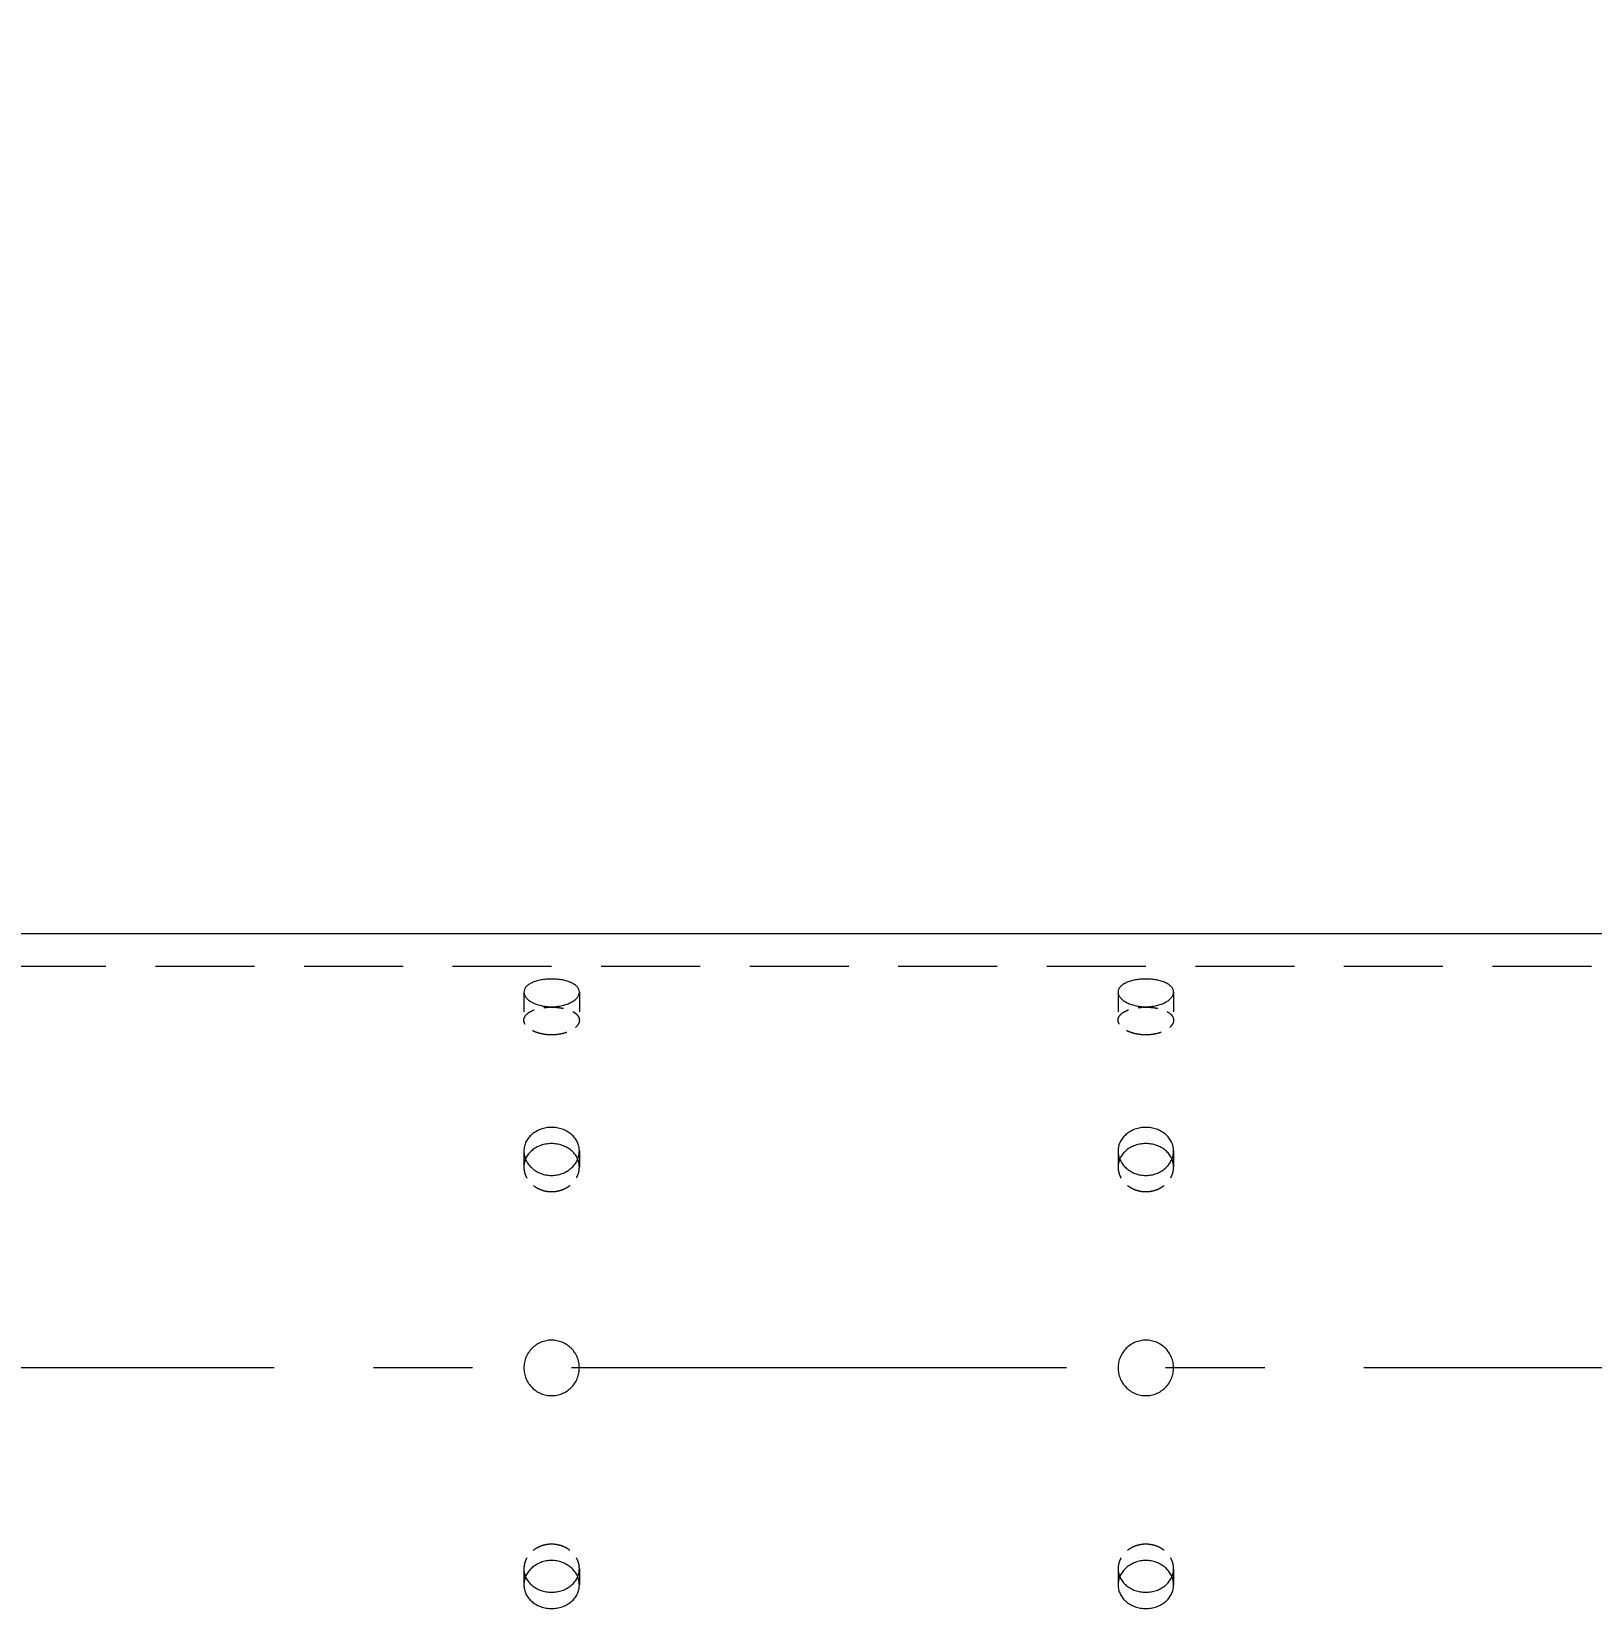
# Model space of a CAD drawing. Header units: millimetres. Extents: x -46397 to 283259, y -8690 to 23983.
# Drawn here: x 159740.6 to 160134.4, y 355.5 to 753.6 of the extents above; entities that cross this region are included whole.
import ezdxf
from ezdxf import colors
from ezdxf.entities.mleader import LeaderData, LeaderLine
from ezdxf.math import Vec2, Vec3

# ---------------------------------------------------------------- set-up
doc = ezdxf.new("R2010")
doc.units = ezdxf.units.MM
doc.linetypes.add('CENTER', pattern=[2, 1.25, -0.25, 0.25, -0.25])
doc.linetypes.add('HIDDENX2', pattern=[0.75, 0.5, -0.25])
doc.layers.add('DUONGTAM', color=1, linetype='CENTER', lineweight=0)
doc.layers.add('flashshoot', color=7, linetype='Continuous')
doc.styles.get("Standard").update_dxf_attribs({"font": 'isocp.shx', "width": 0.8})

# ---------------------------------------------------------------- blocks, each defined once
blk = doc.blocks.new('_Dot')
at = {"color": 0, "linetype": 'ByBlock', "lineweight": -2}
blk.add_line((-0.5, 0), (-1, 0), dxfattribs=at)
at = {"color": 0, "linetype": 'ByBlock', "const_width": 0.5}
blk.add_lwpolyline([(-0.25, 0, 1), (0.25, 0, 1)], format="xyb", close=True, dxfattribs=at)
blk = doc.blocks.new('A$C90275d84')
at = {"color": 2, "linetype": 'Continuous', "lineweight": 0, "ltscale": 10}
blk.add_line((-109.55, 1960), (-109.55, -3000), dxfattribs=at)
at = {"color": 1, "linetype": 'HIDDENX2', "lineweight": 0, "ltscale": 50}
blk.add_line((-101.37, 1960), (-101.37, -3000), dxfattribs=at)
at = {"color": 1, "linetype": 'HIDDENX2', "lineweight": 0, "ltscale": 10}
for p, q in [((-94.87, 1067), (-87.79, 1067)), ((-54.77, 1067), (-50.68, 1067)), ((50.68, 1067), (54.77, 1067)), ((-94.87, 1053), (-87.79, 1053)), ((-54.77, 1053), (-50.68, 1053)), ((50.68, 1053), (54.77, 1053)), ((-94.87, 917), (-87.79, 917)), ((-54.77, 917), (-50.68, 917)), ((50.68, 917), (54.77, 917)), ((-94.87, 903), (-87.79, 903)), ((-54.77, 903), (-50.68, 903)), ((50.68, 903), (54.77, 903))]:
    blk.add_line(p, q, dxfattribs=at)
at = {"color": 2, "linetype": 'Continuous', "lineweight": 0, "ltscale": 10}
for points, knots in [([(-91.18, 1060), (-91.18, 1059.56), (-91.2, 1059.11), (-91.3, 1058.2), (-91.38, 1057.75), (-91.57, 1056.89), (-91.69, 1056.48), (-91.98, 1055.71), (-92.13, 1055.36), (-92.47, 1054.74), (-92.66, 1054.45), (-93.06, 1053.93), (-93.28, 1053.71), (-93.73, 1053.35), (-93.96, 1053.22), (-94.42, 1053.04), (-94.65, 1053), (-95.09, 1053), (-95.32, 1053.04), (-95.76, 1053.22), (-95.98, 1053.35), (-96.39, 1053.71), (-96.59, 1053.93), (-96.94, 1054.45), (-97.11, 1054.74), (-97.39, 1055.36), (-97.53, 1055.71), (-97.76, 1056.48), (-97.86, 1056.89), (-98.02, 1057.75), (-98.08, 1058.2), (-98.16, 1059.11), (-98.18, 1059.56), (-98.18, 1060.44), (-98.16, 1060.89), (-98.08, 1061.8), (-98.02, 1062.25), (-97.86, 1063.11), (-97.76, 1063.52), (-97.53, 1064.29), (-97.39, 1064.64), (-97.11, 1065.26), (-96.94, 1065.55), (-96.59, 1066.07), (-96.39, 1066.29), (-95.98, 1066.65), (-95.76, 1066.78), (-95.32, 1066.96), (-95.09, 1067), (-94.65, 1067), (-94.42, 1066.96), (-93.96, 1066.78), (-93.73, 1066.65), (-93.28, 1066.29), (-93.06, 1066.07), (-92.66, 1065.55), (-92.47, 1065.26), (-92.13, 1064.64), (-91.98, 1064.29), (-91.69, 1063.52), (-91.57, 1063.11), (-91.38, 1062.25), (-91.3, 1061.8), (-91.2, 1060.89), (-91.18, 1060.44), (-91.18, 1060)], [0, 0, 0, 0, 1.318789, 1.318789, 2.637578, 2.637578, 3.956368, 3.956368, 5.275157, 5.275157, 6.593945, 6.593945, 7.912734, 7.912734, 9.231522, 9.231522, 10.550311, 10.550311, 11.869099, 11.869099, 13.187888, 13.187888, 14.506676, 14.506676, 15.825465, 15.825465, 17.144254, 17.144254, 18.463043, 18.463043, 19.781833, 19.781833, 21.100622, 21.100622, 22.419411, 22.419411, 23.7382, 23.7382, 25.05699, 25.05699, 26.375779, 26.375779, 27.694567, 27.694567, 29.013356, 29.013356, 30.332144, 30.332144, 31.650933, 31.650933, 32.969721, 32.969721, 34.28851, 34.28851, 35.607298, 35.607298, 36.926087, 36.926087, 38.244876, 38.244876, 39.563665, 39.563665, 40.882454, 40.882454, 42.201244, 42.201244, 42.201244, 42.201244]), ([(-48.6, 1060), (-48.6, 1059.56), (-48.64, 1059.11), (-48.8, 1058.2), (-48.92, 1057.75), (-49.24, 1056.89), (-49.44, 1056.48), (-49.9, 1055.71), (-50.16, 1055.36), (-50.71, 1054.74), (-51.02, 1054.45), (-51.7, 1053.93), (-52.06, 1053.71), (-52.82, 1053.35), (-53.21, 1053.22), (-54, 1053.04), (-54.39, 1053), (-55.16, 1053), (-55.55, 1053.04), (-56.33, 1053.22), (-56.71, 1053.35), (-57.45, 1053.71), (-57.8, 1053.93), (-58.45, 1054.45), (-58.74, 1054.74), (-59.27, 1055.36), (-59.51, 1055.71), (-59.94, 1056.48), (-60.13, 1056.89), (-60.43, 1057.75), (-60.54, 1058.2), (-60.69, 1059.11), (-60.73, 1059.56), (-60.73, 1060.44), (-60.69, 1060.89), (-60.54, 1061.8), (-60.43, 1062.25), (-60.13, 1063.11), (-59.94, 1063.52), (-59.51, 1064.29), (-59.27, 1064.64), (-58.74, 1065.26), (-58.45, 1065.55), (-57.8, 1066.07), (-57.45, 1066.29), (-56.71, 1066.65), (-56.33, 1066.78), (-55.55, 1066.96), (-55.16, 1067), (-54.39, 1067), (-54, 1066.96), (-53.21, 1066.78), (-52.82, 1066.65), (-52.06, 1066.29), (-51.7, 1066.07), (-51.02, 1065.55), (-50.71, 1065.26), (-50.16, 1064.64), (-49.9, 1064.29), (-49.44, 1063.52), (-49.24, 1063.11), (-48.92, 1062.25), (-48.8, 1061.8), (-48.64, 1060.89), (-48.6, 1060.44), (-48.6, 1060)], [0, 0, 0, 0, 1.318789, 1.318789, 2.637578, 2.637578, 3.956368, 3.956368, 5.275157, 5.275157, 6.593945, 6.593945, 7.912734, 7.912734, 9.231522, 9.231522, 10.550311, 10.550311, 11.869099, 11.869099, 13.187888, 13.187888, 14.506676, 14.506676, 15.825465, 15.825465, 17.144254, 17.144254, 18.463043, 18.463043, 19.781833, 19.781833, 21.100622, 21.100622, 22.419411, 22.419411, 23.7382, 23.7382, 25.05699, 25.05699, 26.375779, 26.375779, 27.694567, 27.694567, 29.013356, 29.013356, 30.332144, 30.332144, 31.650933, 31.650933, 32.969721, 32.969721, 34.28851, 34.28851, 35.607298, 35.607298, 36.926087, 36.926087, 38.244876, 38.244876, 39.563665, 39.563665, 40.882454, 40.882454, 42.201244, 42.201244, 42.201244, 42.201244]), ([(-7, 1060), (-7, 1060.44), (-6.96, 1060.89), (-6.78, 1061.8), (-6.65, 1062.25), (-6.29, 1063.11), (-6.07, 1063.52), (-5.55, 1064.29), (-5.26, 1064.64), (-4.64, 1065.26), (-4.29, 1065.55), (-3.52, 1066.07), (-3.11, 1066.29), (-2.25, 1066.65), (-1.8, 1066.78), (-0.89, 1066.96), (-0.44, 1067), (0.44, 1067), (0.89, 1066.96), (1.8, 1066.78), (2.25, 1066.65), (3.11, 1066.29), (3.52, 1066.07), (4.29, 1065.55), (4.64, 1065.26), (5.26, 1064.64), (5.55, 1064.29), (6.07, 1063.52), (6.29, 1063.11), (6.65, 1062.25), (6.78, 1061.8), (6.96, 1060.89), (7, 1060.44), (7, 1059.56), (6.96, 1059.11), (6.78, 1058.2), (6.65, 1057.75), (6.29, 1056.89), (6.07, 1056.48), (5.55, 1055.71), (5.26, 1055.36), (4.64, 1054.74), (4.29, 1054.45), (3.52, 1053.93), (3.11, 1053.71), (2.25, 1053.35), (1.8, 1053.22), (0.89, 1053.04), (0.44, 1053), (-0.44, 1053), (-0.89, 1053.04), (-1.8, 1053.22), (-2.25, 1053.35), (-3.11, 1053.71), (-3.52, 1053.93), (-4.29, 1054.45), (-4.64, 1054.74), (-5.26, 1055.36), (-5.55, 1055.71), (-6.07, 1056.48), (-6.29, 1056.89), (-6.65, 1057.75), (-6.78, 1058.2), (-6.96, 1059.11), (-7, 1059.56), (-7, 1060)], [0, 0, 0, 0, 1.318789, 1.318789, 2.637578, 2.637578, 3.956368, 3.956368, 5.275157, 5.275157, 6.593945, 6.593945, 7.912734, 7.912734, 9.231522, 9.231522, 10.550311, 10.550311, 11.869099, 11.869099, 13.187888, 13.187888, 14.506676, 14.506676, 15.825465, 15.825465, 17.144254, 17.144254, 18.463043, 18.463043, 19.781833, 19.781833, 21.100622, 21.100622, 22.419411, 22.419411, 23.7382, 23.7382, 25.05699, 25.05699, 26.375779, 26.375779, 27.694567, 27.694567, 29.013356, 29.013356, 30.332144, 30.332144, 31.650933, 31.650933, 32.969721, 32.969721, 34.28851, 34.28851, 35.607298, 35.607298, 36.926087, 36.926087, 38.244876, 38.244876, 39.563665, 39.563665, 40.882454, 40.882454, 42.201244, 42.201244, 42.201244, 42.201244]), ([(48.6, 1060), (48.6, 1060.44), (48.64, 1060.89), (48.8, 1061.8), (48.92, 1062.25), (49.24, 1063.11), (49.44, 1063.52), (49.9, 1064.29), (50.16, 1064.64), (50.71, 1065.26), (51.02, 1065.55), (51.7, 1066.07), (52.06, 1066.29), (52.82, 1066.65), (53.21, 1066.78), (54, 1066.96), (54.39, 1067), (55.16, 1067), (55.55, 1066.96), (56.33, 1066.78), (56.71, 1066.65), (57.45, 1066.29), (57.8, 1066.07), (58.45, 1065.55), (58.74, 1065.26), (59.27, 1064.64), (59.51, 1064.29), (59.94, 1063.52), (60.13, 1063.11), (60.43, 1062.25), (60.54, 1061.8), (60.69, 1060.89), (60.73, 1060.44), (60.73, 1059.56), (60.69, 1059.11), (60.54, 1058.2), (60.43, 1057.75), (60.13, 1056.89), (59.94, 1056.48), (59.51, 1055.71), (59.27, 1055.36), (58.74, 1054.74), (58.45, 1054.45), (57.8, 1053.93), (57.45, 1053.71), (56.71, 1053.35), (56.33, 1053.22), (55.55, 1053.04), (55.16, 1053), (54.39, 1053), (54, 1053.04), (53.21, 1053.22), (52.82, 1053.35), (52.06, 1053.71), (51.7, 1053.93), (51.02, 1054.45), (50.71, 1054.74), (50.16, 1055.36), (49.9, 1055.71), (49.44, 1056.48), (49.24, 1056.89), (48.92, 1057.75), (48.8, 1058.2), (48.64, 1059.11), (48.6, 1059.56), (48.6, 1060)], [0, 0, 0, 0, 1.318789, 1.318789, 2.637578, 2.637578, 3.956368, 3.956368, 5.275157, 5.275157, 6.593945, 6.593945, 7.912734, 7.912734, 9.231522, 9.231522, 10.550311, 10.550311, 11.869099, 11.869099, 13.187888, 13.187888, 14.506676, 14.506676, 15.825465, 15.825465, 17.144254, 17.144254, 18.463043, 18.463043, 19.781833, 19.781833, 21.100622, 21.100622, 22.419411, 22.419411, 23.7382, 23.7382, 25.05699, 25.05699, 26.375779, 26.375779, 27.694567, 27.694567, 29.013356, 29.013356, 30.332144, 30.332144, 31.650933, 31.650933, 32.969721, 32.969721, 34.28851, 34.28851, 35.607298, 35.607298, 36.926087, 36.926087, 38.244876, 38.244876, 39.563665, 39.563665, 40.882454, 40.882454, 42.201244, 42.201244, 42.201244, 42.201244]), ([(-52.72, 1066.59), (-52.81, 1066.55), (-52.9, 1066.51), (-53.36, 1066.29), (-53.71, 1066.07), (-54.35, 1065.55), (-54.65, 1065.26), (-55.17, 1064.64), (-55.42, 1064.29), (-55.85, 1063.52), (-56.03, 1063.11), (-56.33, 1062.25), (-56.44, 1061.8), (-56.59, 1060.89), (-56.63, 1060.44), (-56.63, 1059.56), (-56.59, 1059.11), (-56.44, 1058.2), (-56.33, 1057.75), (-56.03, 1056.89), (-55.85, 1056.48), (-55.42, 1055.71), (-55.17, 1055.36), (-54.65, 1054.74), (-54.35, 1054.45), (-53.71, 1053.93), (-53.36, 1053.71), (-52.9, 1053.49), (-52.81, 1053.45), (-52.72, 1053.41)], [12.868165, 12.868165, 12.868165, 12.868165, 13.188536, 13.188536, 14.507389, 14.507389, 15.826243, 15.826243, 17.145097, 17.145097, 18.463951, 18.463951, 19.782805, 19.782805, 21.10166, 21.10166, 22.420514, 22.420514, 23.739368, 23.739368, 25.058222, 25.058222, 26.377077, 26.377077, 27.69593, 27.69593, 29.014783, 29.014783, 29.335155, 29.335155, 29.335155, 29.335155]), ([(52.72, 1053.41), (52.81, 1053.45), (52.9, 1053.49), (53.36, 1053.71), (53.71, 1053.93), (54.35, 1054.45), (54.65, 1054.74), (55.17, 1055.36), (55.42, 1055.71), (55.85, 1056.48), (56.03, 1056.89), (56.33, 1057.75), (56.44, 1058.2), (56.59, 1059.11), (56.63, 1059.56), (56.63, 1060.44), (56.59, 1060.89), (56.44, 1061.8), (56.33, 1062.25), (56.03, 1063.11), (55.85, 1063.52), (55.42, 1064.29), (55.17, 1064.64), (54.65, 1065.26), (54.35, 1065.55), (53.71, 1066.07), (53.36, 1066.29), (52.9, 1066.51), (52.81, 1066.55), (52.72, 1066.59)], [12.868165, 12.868165, 12.868165, 12.868165, 13.188536, 13.188536, 14.507389, 14.507389, 15.826243, 15.826243, 17.145097, 17.145097, 18.463951, 18.463951, 19.782805, 19.782805, 21.10166, 21.10166, 22.420514, 22.420514, 23.739368, 23.739368, 25.058222, 25.058222, 26.377077, 26.377077, 27.69593, 27.69593, 29.014783, 29.014783, 29.335155, 29.335155, 29.335155, 29.335155]), ([(-91.18, 910), (-91.18, 909.56), (-91.2, 909.11), (-91.3, 908.2), (-91.38, 907.75), (-91.57, 906.89), (-91.69, 906.48), (-91.98, 905.71), (-92.13, 905.36), (-92.47, 904.74), (-92.66, 904.45), (-93.06, 903.93), (-93.28, 903.71), (-93.73, 903.35), (-93.96, 903.22), (-94.42, 903.04), (-94.65, 903), (-95.09, 903), (-95.32, 903.04), (-95.76, 903.22), (-95.98, 903.35), (-96.39, 903.71), (-96.59, 903.93), (-96.94, 904.45), (-97.11, 904.74), (-97.39, 905.36), (-97.53, 905.71), (-97.76, 906.48), (-97.86, 906.89), (-98.02, 907.75), (-98.08, 908.2), (-98.16, 909.11), (-98.18, 909.56), (-98.18, 910.44), (-98.16, 910.89), (-98.08, 911.8), (-98.02, 912.25), (-97.86, 913.11), (-97.76, 913.52), (-97.53, 914.29), (-97.39, 914.64), (-97.11, 915.26), (-96.94, 915.55), (-96.59, 916.07), (-96.39, 916.29), (-95.98, 916.65), (-95.76, 916.78), (-95.32, 916.96), (-95.09, 917), (-94.65, 917), (-94.42, 916.96), (-93.96, 916.78), (-93.73, 916.65), (-93.28, 916.29), (-93.06, 916.07), (-92.66, 915.55), (-92.47, 915.26), (-92.13, 914.64), (-91.98, 914.29), (-91.69, 913.52), (-91.57, 913.11), (-91.38, 912.25), (-91.3, 911.8), (-91.2, 910.89), (-91.18, 910.44), (-91.18, 910)], [0, 0, 0, 0, 1.318789, 1.318789, 2.637578, 2.637578, 3.956368, 3.956368, 5.275157, 5.275157, 6.593945, 6.593945, 7.912734, 7.912734, 9.231522, 9.231522, 10.550311, 10.550311, 11.869099, 11.869099, 13.187888, 13.187888, 14.506676, 14.506676, 15.825465, 15.825465, 17.144254, 17.144254, 18.463043, 18.463043, 19.781833, 19.781833, 21.100622, 21.100622, 22.419411, 22.419411, 23.7382, 23.7382, 25.05699, 25.05699, 26.375779, 26.375779, 27.694567, 27.694567, 29.013356, 29.013356, 30.332144, 30.332144, 31.650933, 31.650933, 32.969721, 32.969721, 34.28851, 34.28851, 35.607298, 35.607298, 36.926087, 36.926087, 38.244876, 38.244876, 39.563665, 39.563665, 40.882454, 40.882454, 42.201244, 42.201244, 42.201244, 42.201244]), ([(-48.6, 910), (-48.6, 909.56), (-48.64, 909.11), (-48.8, 908.2), (-48.92, 907.75), (-49.24, 906.89), (-49.44, 906.48), (-49.9, 905.71), (-50.16, 905.36), (-50.71, 904.74), (-51.02, 904.45), (-51.7, 903.93), (-52.06, 903.71), (-52.82, 903.35), (-53.21, 903.22), (-54, 903.04), (-54.39, 903), (-55.16, 903), (-55.55, 903.04), (-56.33, 903.22), (-56.71, 903.35), (-57.45, 903.71), (-57.8, 903.93), (-58.45, 904.45), (-58.74, 904.74), (-59.27, 905.36), (-59.51, 905.71), (-59.94, 906.48), (-60.13, 906.89), (-60.43, 907.75), (-60.54, 908.2), (-60.69, 909.11), (-60.73, 909.56), (-60.73, 910.44), (-60.69, 910.89), (-60.54, 911.8), (-60.43, 912.25), (-60.13, 913.11), (-59.94, 913.52), (-59.51, 914.29), (-59.27, 914.64), (-58.74, 915.26), (-58.45, 915.55), (-57.8, 916.07), (-57.45, 916.29), (-56.71, 916.65), (-56.33, 916.78), (-55.55, 916.96), (-55.16, 917), (-54.39, 917), (-54, 916.96), (-53.21, 916.78), (-52.82, 916.65), (-52.06, 916.29), (-51.7, 916.07), (-51.02, 915.55), (-50.71, 915.26), (-50.16, 914.64), (-49.9, 914.29), (-49.44, 913.52), (-49.24, 913.11), (-48.92, 912.25), (-48.8, 911.8), (-48.64, 910.89), (-48.6, 910.44), (-48.6, 910)], [0, 0, 0, 0, 1.318789, 1.318789, 2.637578, 2.637578, 3.956368, 3.956368, 5.275157, 5.275157, 6.593945, 6.593945, 7.912734, 7.912734, 9.231522, 9.231522, 10.550311, 10.550311, 11.869099, 11.869099, 13.187888, 13.187888, 14.506676, 14.506676, 15.825465, 15.825465, 17.144254, 17.144254, 18.463043, 18.463043, 19.781833, 19.781833, 21.100622, 21.100622, 22.419411, 22.419411, 23.7382, 23.7382, 25.05699, 25.05699, 26.375779, 26.375779, 27.694567, 27.694567, 29.013356, 29.013356, 30.332144, 30.332144, 31.650933, 31.650933, 32.969721, 32.969721, 34.28851, 34.28851, 35.607298, 35.607298, 36.926087, 36.926087, 38.244876, 38.244876, 39.563665, 39.563665, 40.882454, 40.882454, 42.201244, 42.201244, 42.201244, 42.201244]), ([(-52.72, 916.59), (-52.81, 916.55), (-52.9, 916.51), (-53.36, 916.29), (-53.71, 916.07), (-54.35, 915.55), (-54.65, 915.26), (-55.17, 914.64), (-55.42, 914.29), (-55.85, 913.52), (-56.03, 913.11), (-56.33, 912.25), (-56.44, 911.8), (-56.59, 910.89), (-56.63, 910.44), (-56.63, 909.56), (-56.59, 909.11), (-56.44, 908.2), (-56.33, 907.75), (-56.03, 906.89), (-55.85, 906.48), (-55.42, 905.71), (-55.17, 905.36), (-54.65, 904.74), (-54.35, 904.45), (-53.71, 903.93), (-53.36, 903.71), (-52.9, 903.49), (-52.81, 903.45), (-52.72, 903.41)], [12.868165, 12.868165, 12.868165, 12.868165, 13.188536, 13.188536, 14.507389, 14.507389, 15.826243, 15.826243, 17.145097, 17.145097, 18.463951, 18.463951, 19.782805, 19.782805, 21.10166, 21.10166, 22.420514, 22.420514, 23.739368, 23.739368, 25.058222, 25.058222, 26.377077, 26.377077, 27.69593, 27.69593, 29.014783, 29.014783, 29.335155, 29.335155, 29.335155, 29.335155]), ([(-7, 910), (-7, 910.44), (-6.96, 910.89), (-6.78, 911.8), (-6.65, 912.25), (-6.29, 913.11), (-6.07, 913.52), (-5.55, 914.29), (-5.26, 914.64), (-4.64, 915.26), (-4.29, 915.55), (-3.52, 916.07), (-3.11, 916.29), (-2.25, 916.65), (-1.8, 916.78), (-0.89, 916.96), (-0.44, 917), (0.44, 917), (0.89, 916.96), (1.8, 916.78), (2.25, 916.65), (3.11, 916.29), (3.52, 916.07), (4.29, 915.55), (4.64, 915.26), (5.26, 914.64), (5.55, 914.29), (6.07, 913.52), (6.29, 913.11), (6.65, 912.25), (6.78, 911.8), (6.96, 910.89), (7, 910.44), (7, 909.56), (6.96, 909.11), (6.78, 908.2), (6.65, 907.75), (6.29, 906.89), (6.07, 906.48), (5.55, 905.71), (5.26, 905.36), (4.64, 904.74), (4.29, 904.45), (3.52, 903.93), (3.11, 903.71), (2.25, 903.35), (1.8, 903.22), (0.89, 903.04), (0.44, 903), (-0.44, 903), (-0.89, 903.04), (-1.8, 903.22), (-2.25, 903.35), (-3.11, 903.71), (-3.52, 903.93), (-4.29, 904.45), (-4.64, 904.74), (-5.26, 905.36), (-5.55, 905.71), (-6.07, 906.48), (-6.29, 906.89), (-6.65, 907.75), (-6.78, 908.2), (-6.96, 909.11), (-7, 909.56), (-7, 910)], [0, 0, 0, 0, 1.318789, 1.318789, 2.637578, 2.637578, 3.956368, 3.956368, 5.275157, 5.275157, 6.593945, 6.593945, 7.912734, 7.912734, 9.231522, 9.231522, 10.550311, 10.550311, 11.869099, 11.869099, 13.187888, 13.187888, 14.506676, 14.506676, 15.825465, 15.825465, 17.144254, 17.144254, 18.463043, 18.463043, 19.781833, 19.781833, 21.100622, 21.100622, 22.419411, 22.419411, 23.7382, 23.7382, 25.05699, 25.05699, 26.375779, 26.375779, 27.694567, 27.694567, 29.013356, 29.013356, 30.332144, 30.332144, 31.650933, 31.650933, 32.969721, 32.969721, 34.28851, 34.28851, 35.607298, 35.607298, 36.926087, 36.926087, 38.244876, 38.244876, 39.563665, 39.563665, 40.882454, 40.882454, 42.201244, 42.201244, 42.201244, 42.201244]), ([(48.6, 910), (48.6, 910.44), (48.64, 910.89), (48.8, 911.8), (48.92, 912.25), (49.24, 913.11), (49.44, 913.52), (49.9, 914.29), (50.16, 914.64), (50.71, 915.26), (51.02, 915.55), (51.7, 916.07), (52.06, 916.29), (52.82, 916.65), (53.21, 916.78), (54, 916.96), (54.39, 917), (55.16, 917), (55.55, 916.96), (56.33, 916.78), (56.71, 916.65), (57.45, 916.29), (57.8, 916.07), (58.45, 915.55), (58.74, 915.26), (59.27, 914.64), (59.51, 914.29), (59.94, 913.52), (60.13, 913.11), (60.43, 912.25), (60.54, 911.8), (60.69, 910.89), (60.73, 910.44), (60.73, 909.56), (60.69, 909.11), (60.54, 908.2), (60.43, 907.75), (60.13, 906.89), (59.94, 906.48), (59.51, 905.71), (59.27, 905.36), (58.74, 904.74), (58.45, 904.45), (57.8, 903.93), (57.45, 903.71), (56.71, 903.35), (56.33, 903.22), (55.55, 903.04), (55.16, 903), (54.39, 903), (54, 903.04), (53.21, 903.22), (52.82, 903.35), (52.06, 903.71), (51.7, 903.93), (51.02, 904.45), (50.71, 904.74), (50.16, 905.36), (49.9, 905.71), (49.44, 906.48), (49.24, 906.89), (48.92, 907.75), (48.8, 908.2), (48.64, 909.11), (48.6, 909.56), (48.6, 910)], [0, 0, 0, 0, 1.318789, 1.318789, 2.637578, 2.637578, 3.956368, 3.956368, 5.275157, 5.275157, 6.593945, 6.593945, 7.912734, 7.912734, 9.231522, 9.231522, 10.550311, 10.550311, 11.869099, 11.869099, 13.187888, 13.187888, 14.506676, 14.506676, 15.825465, 15.825465, 17.144254, 17.144254, 18.463043, 18.463043, 19.781833, 19.781833, 21.100622, 21.100622, 22.419411, 22.419411, 23.7382, 23.7382, 25.05699, 25.05699, 26.375779, 26.375779, 27.694567, 27.694567, 29.013356, 29.013356, 30.332144, 30.332144, 31.650933, 31.650933, 32.969721, 32.969721, 34.28851, 34.28851, 35.607298, 35.607298, 36.926087, 36.926087, 38.244876, 38.244876, 39.563665, 39.563665, 40.882454, 40.882454, 42.201244, 42.201244, 42.201244, 42.201244]), ([(52.72, 903.41), (52.81, 903.45), (52.9, 903.49), (53.36, 903.71), (53.71, 903.93), (54.35, 904.45), (54.65, 904.74), (55.17, 905.36), (55.42, 905.71), (55.85, 906.48), (56.03, 906.89), (56.33, 907.75), (56.44, 908.2), (56.59, 909.11), (56.63, 909.56), (56.63, 910.44), (56.59, 910.89), (56.44, 911.8), (56.33, 912.25), (56.03, 913.11), (55.85, 913.52), (55.42, 914.29), (55.17, 914.64), (54.65, 915.26), (54.35, 915.55), (53.71, 916.07), (53.36, 916.29), (52.9, 916.51), (52.81, 916.55), (52.72, 916.59)], [12.868165, 12.868165, 12.868165, 12.868165, 13.188536, 13.188536, 14.507389, 14.507389, 15.826243, 15.826243, 17.145097, 17.145097, 18.463951, 18.463951, 19.782805, 19.782805, 21.10166, 21.10166, 22.420514, 22.420514, 23.739368, 23.739368, 25.058222, 25.058222, 26.377077, 26.377077, 27.69593, 27.69593, 29.014783, 29.014783, 29.335155, 29.335155, 29.335155, 29.335155])]:
    blk.add_open_spline(points, degree=3, knots=knots, dxfattribs=at)
at = {"color": 1, "linetype": 'HIDDENX2', "lineweight": 0, "ltscale": 10}
for points, knots in [([(-84.08, 1060), (-84.08, 1060.44), (-84.1, 1060.89), (-84.2, 1061.8), (-84.28, 1062.25), (-84.48, 1063.11), (-84.6, 1063.52), (-84.88, 1064.29), (-85.04, 1064.64), (-85.38, 1065.26), (-85.57, 1065.55), (-85.97, 1066.07), (-86.19, 1066.29), (-86.64, 1066.65), (-86.88, 1066.78), (-87.34, 1066.96), (-87.57, 1067), (-88.01, 1067), (-88.23, 1066.96), (-88.68, 1066.78), (-88.89, 1066.65), (-89.3, 1066.29), (-89.5, 1066.07), (-89.86, 1065.55), (-90.02, 1065.26), (-90.3, 1064.64), (-90.43, 1064.29), (-90.66, 1063.52), (-90.76, 1063.11), (-90.92, 1062.25), (-90.98, 1061.8), (-91.06, 1060.89), (-91.08, 1060.44), (-91.08, 1059.56), (-91.06, 1059.11), (-90.98, 1058.2), (-90.92, 1057.75), (-90.76, 1056.89), (-90.66, 1056.48), (-90.43, 1055.71), (-90.3, 1055.36), (-90.02, 1054.74), (-89.86, 1054.45), (-89.5, 1053.93), (-89.3, 1053.71), (-88.89, 1053.35), (-88.68, 1053.22), (-88.23, 1053.04), (-88.01, 1053), (-87.57, 1053), (-87.34, 1053.04), (-86.88, 1053.22), (-86.64, 1053.35), (-86.19, 1053.71), (-85.97, 1053.93), (-85.57, 1054.45), (-85.38, 1054.74), (-85.04, 1055.36), (-84.88, 1055.71), (-84.6, 1056.48), (-84.48, 1056.89), (-84.28, 1057.75), (-84.2, 1058.2), (-84.1, 1059.11), (-84.08, 1059.56), (-84.08, 1060)], [0, 0, 0, 0, 1.318854, 1.318854, 2.637708, 2.637708, 3.956563, 3.956563, 5.275417, 5.275417, 6.59427, 6.59427, 7.913123, 7.913123, 9.231977, 9.231977, 10.55083, 10.55083, 11.869683, 11.869683, 13.188536, 13.188536, 14.507389, 14.507389, 15.826243, 15.826243, 17.145097, 17.145097, 18.463951, 18.463951, 19.782805, 19.782805, 21.10166, 21.10166, 22.420514, 22.420514, 23.739368, 23.739368, 25.058222, 25.058222, 26.377077, 26.377077, 27.69593, 27.69593, 29.014783, 29.014783, 30.333636, 30.333636, 31.652489, 31.652489, 32.971343, 32.971343, 34.290196, 34.290196, 35.609049, 35.609049, 36.927902, 36.927902, 38.246757, 38.246757, 39.565611, 39.565611, 40.884465, 40.884465, 42.203319, 42.203319, 42.203319, 42.203319]), ([(-44.5, 1060), (-44.5, 1060.44), (-44.54, 1060.89), (-44.7, 1061.8), (-44.82, 1062.25), (-45.14, 1063.11), (-45.34, 1063.52), (-45.8, 1064.29), (-46.06, 1064.64), (-46.61, 1065.26), (-46.93, 1065.55), (-47.6, 1066.07), (-47.97, 1066.29), (-48.73, 1066.65), (-49.12, 1066.78), (-49.91, 1066.96), (-50.3, 1067), (-51.07, 1067), (-51.46, 1066.96), (-52.14, 1066.8), (-52.43, 1066.71), (-52.72, 1066.59)], [0, 0, 0, 0, 1.318854, 1.318854, 2.637708, 2.637708, 3.956563, 3.956563, 5.275417, 5.275417, 6.59427, 6.59427, 7.913123, 7.913123, 9.231977, 9.231977, 10.55083, 10.55083, 11.869683, 11.869683, 12.868165, 12.868165, 12.868165, 12.868165]), ([(52.72, 1066.59), (52.43, 1066.71), (52.14, 1066.8), (51.46, 1066.96), (51.07, 1067), (50.3, 1067), (49.91, 1066.96), (49.12, 1066.78), (48.73, 1066.65), (47.97, 1066.29), (47.6, 1066.07), (46.93, 1065.55), (46.61, 1065.26), (46.06, 1064.64), (45.8, 1064.29), (45.34, 1063.52), (45.14, 1063.11), (44.82, 1062.25), (44.7, 1061.8), (44.54, 1060.89), (44.5, 1060.44), (44.5, 1060)], [29.335155, 29.335155, 29.335155, 29.335155, 30.333636, 30.333636, 31.652489, 31.652489, 32.971343, 32.971343, 34.290196, 34.290196, 35.609049, 35.609049, 36.927902, 36.927902, 38.246757, 38.246757, 39.565611, 39.565611, 40.884465, 40.884465, 42.203319, 42.203319, 42.203319, 42.203319]), ([(-52.72, 1053.41), (-52.43, 1053.29), (-52.14, 1053.2), (-51.46, 1053.04), (-51.07, 1053), (-50.3, 1053), (-49.91, 1053.04), (-49.12, 1053.22), (-48.73, 1053.35), (-47.97, 1053.71), (-47.6, 1053.93), (-46.93, 1054.45), (-46.61, 1054.74), (-46.06, 1055.36), (-45.8, 1055.71), (-45.34, 1056.48), (-45.14, 1056.89), (-44.82, 1057.75), (-44.7, 1058.2), (-44.54, 1059.11), (-44.5, 1059.56), (-44.5, 1060)], [29.335155, 29.335155, 29.335155, 29.335155, 30.333636, 30.333636, 31.652489, 31.652489, 32.971343, 32.971343, 34.290196, 34.290196, 35.609049, 35.609049, 36.927902, 36.927902, 38.246757, 38.246757, 39.565611, 39.565611, 40.884465, 40.884465, 42.203319, 42.203319, 42.203319, 42.203319]), ([(44.5, 1060), (44.5, 1059.56), (44.54, 1059.11), (44.7, 1058.2), (44.82, 1057.75), (45.14, 1056.89), (45.34, 1056.48), (45.8, 1055.71), (46.06, 1055.36), (46.61, 1054.74), (46.93, 1054.45), (47.6, 1053.93), (47.97, 1053.71), (48.73, 1053.35), (49.12, 1053.22), (49.91, 1053.04), (50.3, 1053), (51.07, 1053), (51.46, 1053.04), (52.14, 1053.2), (52.43, 1053.29), (52.72, 1053.41)], [0, 0, 0, 0, 1.318854, 1.318854, 2.637708, 2.637708, 3.956563, 3.956563, 5.275417, 5.275417, 6.59427, 6.59427, 7.913123, 7.913123, 9.231977, 9.231977, 10.55083, 10.55083, 11.869683, 11.869683, 12.868165, 12.868165, 12.868165, 12.868165]), ([(-84.08, 910), (-84.08, 910.44), (-84.1, 910.89), (-84.2, 911.8), (-84.28, 912.25), (-84.48, 913.11), (-84.6, 913.52), (-84.88, 914.29), (-85.04, 914.64), (-85.38, 915.26), (-85.57, 915.55), (-85.97, 916.07), (-86.19, 916.29), (-86.64, 916.65), (-86.88, 916.78), (-87.34, 916.96), (-87.57, 917), (-88.01, 917), (-88.23, 916.96), (-88.68, 916.78), (-88.89, 916.65), (-89.3, 916.29), (-89.5, 916.07), (-89.86, 915.55), (-90.02, 915.26), (-90.3, 914.64), (-90.43, 914.29), (-90.66, 913.52), (-90.76, 913.11), (-90.92, 912.25), (-90.98, 911.8), (-91.06, 910.89), (-91.08, 910.44), (-91.08, 909.56), (-91.06, 909.11), (-90.98, 908.2), (-90.92, 907.75), (-90.76, 906.89), (-90.66, 906.48), (-90.43, 905.71), (-90.3, 905.36), (-90.02, 904.74), (-89.86, 904.45), (-89.5, 903.93), (-89.3, 903.71), (-88.89, 903.35), (-88.68, 903.22), (-88.23, 903.04), (-88.01, 903), (-87.57, 903), (-87.34, 903.04), (-86.88, 903.22), (-86.64, 903.35), (-86.19, 903.71), (-85.97, 903.93), (-85.57, 904.45), (-85.38, 904.74), (-85.04, 905.36), (-84.88, 905.71), (-84.6, 906.48), (-84.48, 906.89), (-84.28, 907.75), (-84.2, 908.2), (-84.1, 909.11), (-84.08, 909.56), (-84.08, 910)], [0, 0, 0, 0, 1.318854, 1.318854, 2.637708, 2.637708, 3.956563, 3.956563, 5.275417, 5.275417, 6.59427, 6.59427, 7.913123, 7.913123, 9.231977, 9.231977, 10.55083, 10.55083, 11.869683, 11.869683, 13.188536, 13.188536, 14.507389, 14.507389, 15.826243, 15.826243, 17.145097, 17.145097, 18.463951, 18.463951, 19.782805, 19.782805, 21.10166, 21.10166, 22.420514, 22.420514, 23.739368, 23.739368, 25.058222, 25.058222, 26.377077, 26.377077, 27.69593, 27.69593, 29.014783, 29.014783, 30.333636, 30.333636, 31.652489, 31.652489, 32.971343, 32.971343, 34.290196, 34.290196, 35.609049, 35.609049, 36.927902, 36.927902, 38.246757, 38.246757, 39.565611, 39.565611, 40.884465, 40.884465, 42.203319, 42.203319, 42.203319, 42.203319]), ([(-44.5, 910), (-44.5, 910.44), (-44.54, 910.89), (-44.7, 911.8), (-44.82, 912.25), (-45.14, 913.11), (-45.34, 913.52), (-45.8, 914.29), (-46.06, 914.64), (-46.61, 915.26), (-46.93, 915.55), (-47.6, 916.07), (-47.97, 916.29), (-48.73, 916.65), (-49.12, 916.78), (-49.91, 916.96), (-50.3, 917), (-51.07, 917), (-51.46, 916.96), (-52.14, 916.8), (-52.43, 916.71), (-52.72, 916.59)], [0, 0, 0, 0, 1.318854, 1.318854, 2.637708, 2.637708, 3.956563, 3.956563, 5.275417, 5.275417, 6.59427, 6.59427, 7.913123, 7.913123, 9.231977, 9.231977, 10.55083, 10.55083, 11.869683, 11.869683, 12.868165, 12.868165, 12.868165, 12.868165]), ([(52.72, 916.59), (52.43, 916.71), (52.14, 916.8), (51.46, 916.96), (51.07, 917), (50.3, 917), (49.91, 916.96), (49.12, 916.78), (48.73, 916.65), (47.97, 916.29), (47.6, 916.07), (46.93, 915.55), (46.61, 915.26), (46.06, 914.64), (45.8, 914.29), (45.34, 913.52), (45.14, 913.11), (44.82, 912.25), (44.7, 911.8), (44.54, 910.89), (44.5, 910.44), (44.5, 910)], [29.335155, 29.335155, 29.335155, 29.335155, 30.333636, 30.333636, 31.652489, 31.652489, 32.971343, 32.971343, 34.290196, 34.290196, 35.609049, 35.609049, 36.927902, 36.927902, 38.246757, 38.246757, 39.565611, 39.565611, 40.884465, 40.884465, 42.203319, 42.203319, 42.203319, 42.203319]), ([(-52.72, 903.41), (-52.43, 903.29), (-52.14, 903.2), (-51.46, 903.04), (-51.07, 903), (-50.3, 903), (-49.91, 903.04), (-49.12, 903.22), (-48.73, 903.35), (-47.97, 903.71), (-47.6, 903.93), (-46.93, 904.45), (-46.61, 904.74), (-46.06, 905.36), (-45.8, 905.71), (-45.34, 906.48), (-45.14, 906.89), (-44.82, 907.75), (-44.7, 908.2), (-44.54, 909.11), (-44.5, 909.56), (-44.5, 910)], [29.335155, 29.335155, 29.335155, 29.335155, 30.333636, 30.333636, 31.652489, 31.652489, 32.971343, 32.971343, 34.290196, 34.290196, 35.609049, 35.609049, 36.927902, 36.927902, 38.246757, 38.246757, 39.565611, 39.565611, 40.884465, 40.884465, 42.203319, 42.203319, 42.203319, 42.203319]), ([(44.5, 910), (44.5, 909.56), (44.54, 909.11), (44.7, 908.2), (44.82, 907.75), (45.14, 906.89), (45.34, 906.48), (45.8, 905.71), (46.06, 905.36), (46.61, 904.74), (46.93, 904.45), (47.6, 903.93), (47.97, 903.71), (48.73, 903.35), (49.12, 903.22), (49.91, 903.04), (50.3, 903), (51.07, 903), (51.46, 903.04), (52.14, 903.2), (52.43, 903.29), (52.72, 903.41)], [0, 0, 0, 0, 1.318854, 1.318854, 2.637708, 2.637708, 3.956563, 3.956563, 5.275417, 5.275417, 6.59427, 6.59427, 7.913123, 7.913123, 9.231977, 9.231977, 10.55083, 10.55083, 11.869683, 11.869683, 12.868165, 12.868165, 12.868165, 12.868165])]:
    blk.add_open_spline(points, degree=3, knots=knots, dxfattribs=at)
at = {"layer": 'DUONGTAM', "ltscale": 100}
blk.add_line((0, 2440), (0, -3000), dxfattribs=at)

msp = doc.modelspace()

# ---------------------------------------------------------------- block references
at = {"layer": 'flashshoot', "rotation": 270}
msp.add_blockref('A$C90275d84', (158961.93, 416.21, -1.5), dxfattribs=at)

# ---------------------------------------------------------------- leaders
at = {"color": 3, "ltscale": 5}
ml = msp.add_multileader_mtext('Standard', dxfattribs=at)
ml.set_content('{\\fArial|b0|i0|c0|p34;Khoan lỗ %%C10 cho cùm ống DN200 (theo thực tế)}', color=3)
ml.set_leader_properties(lineweight=9)
ml.set_arrow_properties(name='DOT')
ml.build(insert=Vec2(0, 0))
ml.multileader.update_dxf_attribs({"has_dogleg": 0, "text_left_attachment_type": 5, "text_right_attachment_type": 6, "dogleg_length": 0.1, "arrow_head_size": 17.4, "scale": 300})
ctx = ml.context
ctx.base_point, ctx.scale, ctx.char_height, ctx.arrow_head_size, ctx.landing_gap_size, ctx.plane_origin = Vec3(148509.96, 665.28), 300, 24, 17.4, 18, Vec3(149312.43, -378.76)
ctx.left_attachment, ctx.right_attachment = 5, 6
notes = []
notes.append((ctx, [(0, (1, 1, 0), (148878.33, 716.29), (-1, 0), 30, [(0, [(149054.42, 441.35)], 0, [])])]))
ctx.mtext.insert, ctx.mtext.width, ctx.mtext.flow_direction = Vec3(148527.96, 747.35), 309.9931, 5
ml = msp.add_multileader_mtext('Standard', dxfattribs=at)
ml.set_content('{\\fArial|b0|i0|c0|p34;Khoan lỗ %%C10 cho cùm ống DN100 (theo thực tế)}', color=3)
ml.set_leader_properties(lineweight=9)
ml.set_arrow_properties(name='DOT')
ml.build(insert=Vec2(0, 0))
ml.multileader.update_dxf_attribs({"has_dogleg": 0, "text_left_attachment_type": 5, "text_right_attachment_type": 6, "dogleg_length": 0.1, "arrow_head_size": 17.4, "scale": 300})
ctx = ml.context
ctx.base_point, ctx.scale, ctx.char_height, ctx.arrow_head_size, ctx.landing_gap_size, ctx.plane_origin = Vec3(149602.55, 578.05), 300, 24, 17.4, 18, Vec3(149253.66, -389.59)
ctx.left_attachment, ctx.right_attachment = 5, 6
notes.append((ctx, [(0, (1, 1, 0), (149572.55, 578.05), (1, 0), 30, [(0, [(149511.66, 430.53)], 0, [])])]))
ctx.mtext.insert, ctx.mtext.width, ctx.mtext.flow_direction = Vec3(149620.55, 660.13), 306.4046, 5
for ctx, leaders in notes:
    for number, flags, end, landing, length, lines in leaders:
        leader = LeaderData()
        leader.index, (leader.has_last_leader_line, leader.has_dogleg_vector, leader.attachment_direction) = number, flags
        leader.last_leader_point, leader.dogleg_vector, leader.dogleg_length = Vec3(end), Vec3(landing), length
        for number, points, colour, breaks in lines:
            line = LeaderLine()
            line.index, line.vertices, line.color, line.breaks = number, Vec3.list(points), colors.encode_raw_color(colour), breaks
            leader.lines.append(line)
        ctx.leaders.append(leader)

doc.saveas('drawing.dxf')
